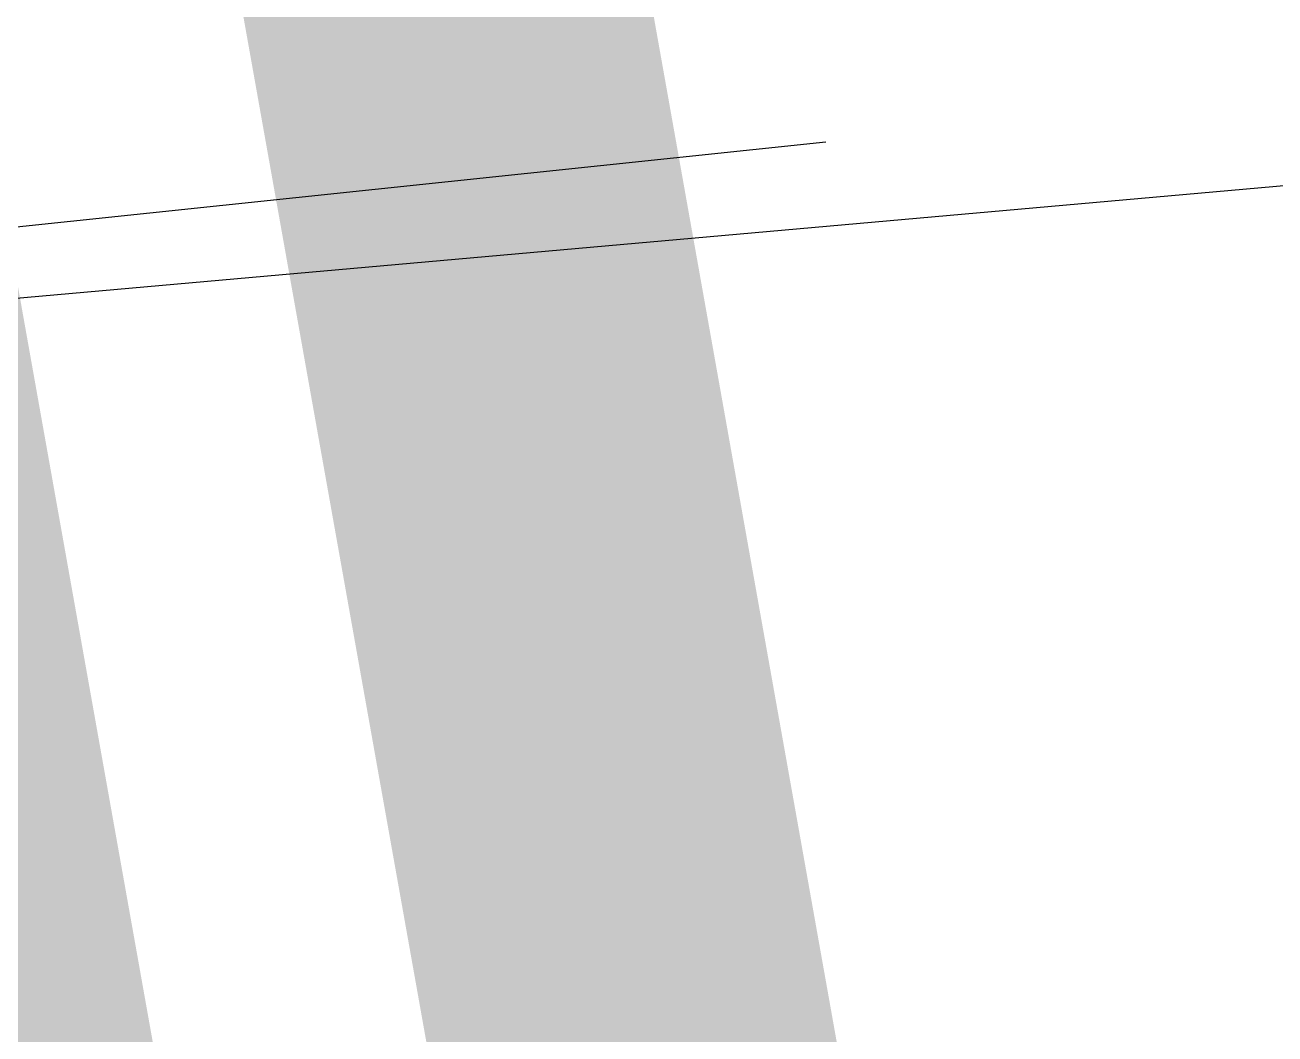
# Model space of a CAD drawing. Header units: metres. Extents: x 222509 to 223547, y 765290 to 766147.
# Drawn here: x 223044.325 to 223044.882, y 765863.237 to 765863.687 of the extents above; entities that cross this region are included whole.
import ezdxf

# ---------------------------------------------------------------- set-up
doc = ezdxf.new("R2010")
doc.units = ezdxf.units.M
doc.linetypes.add('DASHED', pattern=[19.05, 12.7, -6.35])
for name, color, linetype in [('maim metuhnan', 150, 'Continuous'), ('Tcontours1', 250, 'Continuous'), ('TM', 8, 'DASHED')]:
    doc.layers.add(name, color=color, linetype=linetype)

# ---------------------------------------------------------------- blocks, each defined once
blk = doc.blocks.new('A$C50042630')
at = {"layer": 'maim metuhnan', "const_width": 0.18}
for points in [[(-0.41564, 0.3), (0.41564, 0.3)], [(-0.64944, 0), (0.64944, 0)]]:
    blk.add_lwpolyline(points, dxfattribs=at)
blk = doc.blocks.new('G$C48AC2FB6')
at = {"layer": 'maim metuhnan', "ltscale": 0.05, "zscale": 23.95234735593796, "rotation": 280.1120080475489}
blk.add_blockref('A$C50042630', (223044.23347, 765863.55325), dxfattribs=at)
blk = doc.blocks.new('G$CAC2BD834')
at = {"layer": 'Tcontours1', "elevation": 514}
blk.add_lwpolyline([(223030.32961, 765857.1402), (223035.04596, 765858.43321), (223038.34066, 765859.43256), (223039.54687, 765858.32545), (223040.48513, 765857.30738), (223040.73199, 765858.5522), (223041.23713, 765862.97761), (223041.46789, 765863.08653), (223042.25653, 765863.38036), (223044.68172, 765863.63512)], dxfattribs=at)
at = {"layer": 'TM', "ltscale": 0.3}
blk.add_lwpolyline([(223041.23, 765863.29), (223052.79, 765864.32), (223064.31425, 765864.73005)], dxfattribs=at)

msp = doc.modelspace()

# ---------------------------------------------------------------- block references
for name in ['G$CAC2BD834', 'G$C48AC2FB6']:
    msp.add_blockref(name, (0, 0))

doc.saveas('drawing.dxf')
